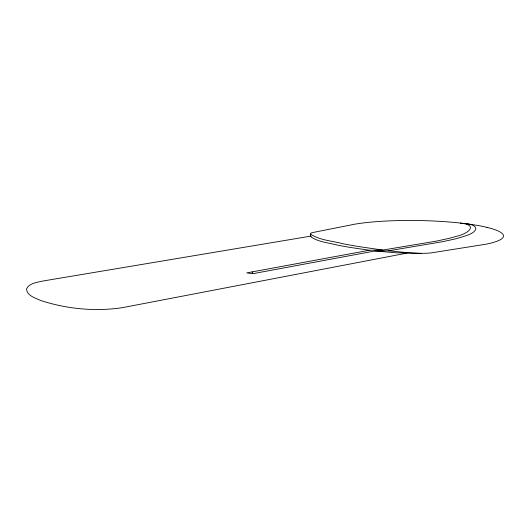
<?xml version="1.0" encoding="UTF-8"?>
<svg xmlns="http://www.w3.org/2000/svg" width="530" height="530" viewBox="0 0 530 530"><rect width="100%" height="100%" fill="white"/><g stroke="black" fill="none" stroke-linecap="round" stroke-linejoin="round"><path stroke-width="0.79" d="M407.146 253.075L122.145 307.711C95.029 311.706 66.806 309.01 40.777 300.523C35.563 298.039 26.904 295.873 26.513 288.963C29.276 283 37.133 282.424 42.791 281.046L311.103 236.075M369.35 250.259L350.144 247.417A182.062 28.063 1.4 0 1 337.319 245.065C328.726 242.819 319.126 242.144 311.527 237.281C309.613 235.24 310.07 232.531 312.786 232.531L355.325 224.084A85.456 14.038 1 0 1 411.684 220.46A84.952 13.946 1 0 1 421.635 220.599A84.773 13.919 1 0 1 457.284 222.726A19.14 2.935 1.2 0 1 460.404 223.103C479.405 224.965 467.559 234.088 456.284 236.34A161.948 25.062 -0.2 0 1 448.433 238.513L436.303 241.123L382.753 250.067L369.35 250.259L246.728 272.89L252.75 273.705L375.121 250.962L387.761 250.789C402.104 251.916 416.587 254.314 431.003 252.923L485.679 244.257A85.747 14.085 1 0 0 503.063 234.525L501.95 233.266A85.33 14.012 1 0 0 487.958 227.622L486.878 227.357M388.616 250.783L442.086 241.799L453.905 239.242A160.789 25.003 -0.1 0 0 463.803 236.387C478.537 232.339 480.942 224.713 463.757 223.441A19.252 2.955 1.3 0 0 460.404 223.103M421.058 253.327L395.612 252.764L375.121 250.962M382.753 250.067L358.697 246.563A224.819 33.085 1.7 0 1 342.632 243.674C332.025 240.772 319.65 240.375 310.481 234.008M252.201 271.883L252.75 273.705M463.856 223.448A84.952 13.946 1 0 1 486.99 227.37"/></g></svg>
